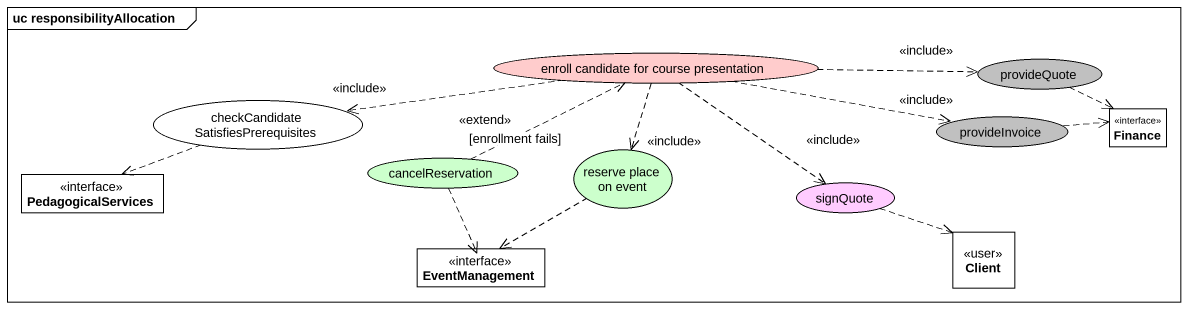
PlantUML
@startuml
mainframe uc responsibilityAllocation
allowmixing
hide circle
hide empty members
usecase "checkCandidate SatisfiesPrerequisites" as checkCandidate
usecase "enroll candidate for course presentation" as enroll_candidate_for_course #FFCCCC
usecase provideQuote #C0C0C0
usecase "reserve place on event" as reserve_place_on_event #CCFFCC
usecase provideInvoice #C0C0C0
interface Finance
interface PedagogicalServices
usecase cancelReservation #CCFFCC
usecase signQuote #FFCCFF
interface EventManagement
interface Client <<user>>
checkCandidate .left.> PedagogicalServices
enroll_candidate_for_course .left.> checkCandidate : <<include>>
enroll_candidate_for_course .right.> provideQuote : <<include>>
enroll_candidate_for_course ..> reserve_place_on_event : <<include>>
enroll_candidate_for_course .right.> provideInvoice : <<include>>
enroll_candidate_for_course ..> signQuote : <<include>>
provideQuote .right.> Finance
reserve_place_on_event ..> EventManagement
provideInvoice .right.> Finance
cancelReservation .right.> enroll_candidate_for_course : <<extend>>\n[enrollment fails]
cancelReservation ..> EventManagement
signQuote .right.> Client
@enduml
